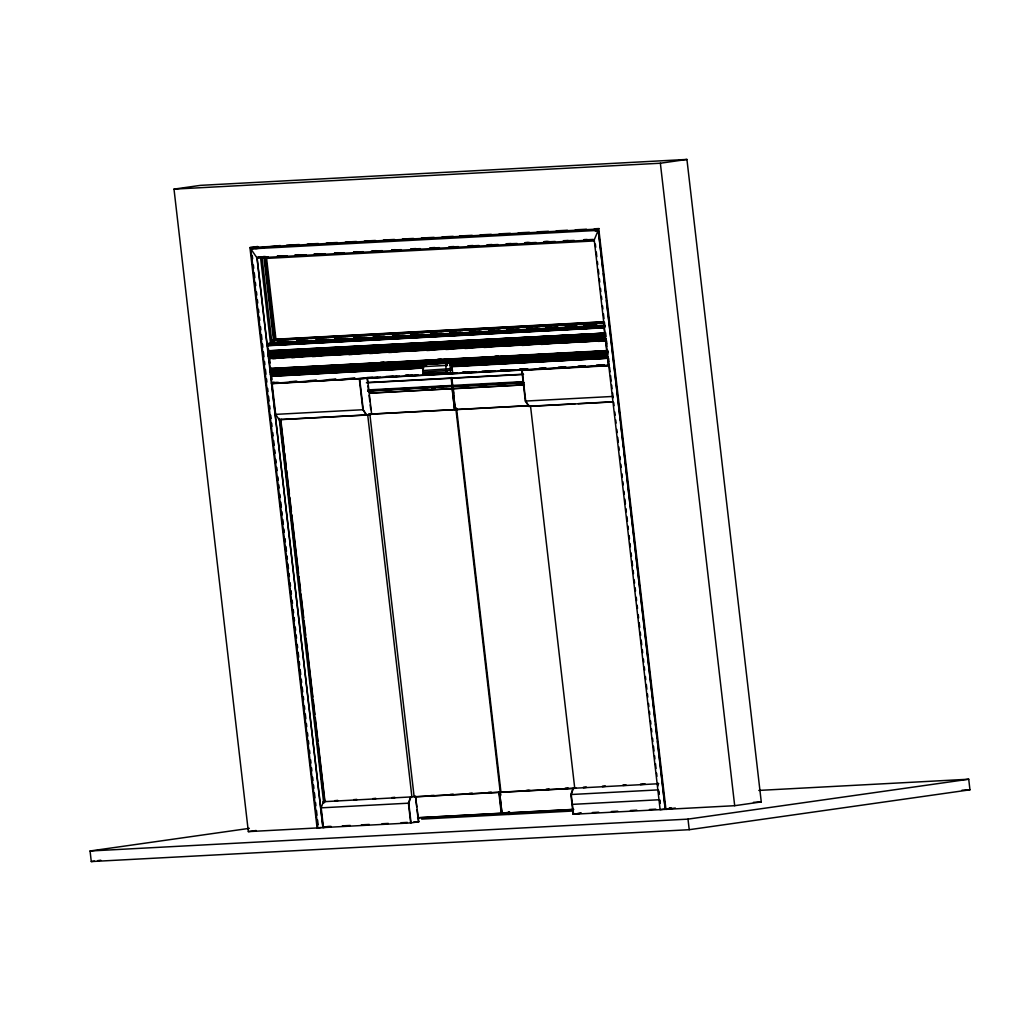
<?xml version="1.0" encoding="UTF-8"?>
<svg xmlns="http://www.w3.org/2000/svg" width="1021" height="1021" viewBox="0 0 1021 1021"><rect width="100%" height="100%" fill="white"/><g stroke="black" fill="none" stroke-linecap="round" stroke-linejoin="round"><path stroke-width="1.5" d="M424.736 366.08L425.144 364.599A2.004 1.085 81.9 0 1 425.617 364.357M449.993 373.699A2.004 1.085 81.9 0 0 450.465 373.456L450.082 365.046A2.004 1.085 81.9 0 0 449.865 364.152L449.112 363.195M275.721 340.274L275.951 339.202L603.666 321.743M523.964 382.76L452.609 386.563L455.289 409.651L451.844 377.579M424.774 365.492L425.144 364.599M450.835 372.563L450.465 373.456M271.318 372.742L274.458 372.882M452.265 370.125L423.064 372.129L423.205 373.418L446.458 372.32L445.756 365.569L447.479 365.365L422.503 366.679L423.741 365.748L422.477 366.679L422.834 370.113M410.876 797.056L408.77 803.17L411.055 822.888L323.478 827.559L321.194 807.841L323.3 801.727L325.801 801.37M657.486 741.386L665.347 809.359L573.164 814.26L570.879 794.529L572.998 788.416L575.844 788.046M573.355 788.391L571.25 794.517L573.534 814.235L581.281 813.137M271.063 368.16L271.101 369.679M664.25 809.117L660.14 809.679L594.222 239.897L598.217 230.363L250.821 248.882L317.825 827.916L323.019 827.597L271.522 382.479M275.861 382.798L277.291 382.62M524.207 384.815L452.852 388.605L453.273 387.38M604.547 325.176L273.437 342.839L273.118 340.133L603.411 322.33M369.691 393.213L452.341 388.695L452.775 387.061M278.235 342.124L279.078 341.55M423.345 366.016L422.477 366.692L422.873 370.559L452.175 368.543M328.813 826.602L329.821 826.589M423.23 373.482L424.366 373.992L423.294 373.546M330.625 826.525L328.839 826.627M446.522 372.218L447.964 372.193L446.509 372.18L447.874 372.869L446.483 372.295M317.097 827.954L248.345 831.617L174.004 189.127L200.575 185.35L686.929 159.442L761.27 801.919L734.686 805.697L665.934 809.359L598.791 229.01L249.941 247.593L317.097 827.954L321.321 827.444M174.004 189.127L660.357 163.22L686.929 159.442M249.941 247.593L257.764 246.482M255.812 248.677L261.504 247.873M258.185 257.177L260.483 256.858L270.565 343.975M594.299 240.943L266.596 258.402L264.503 256.794L256.96 257.866L250.821 248.882L280.277 245.538M273.654 342.801L273.373 340.376L274.955 340.146M274.534 342.673L267.03 343.745L604.292 325.776M277.546 342.252L282.409 341.588M267.642 344.741L603.985 326.835M267.374 345.545L604.509 327.601M273.258 382.53L272.53 382.633L277.291 382.377M273.883 383.105L271.624 383.398L608.873 365.429M274.126 383.041L276.219 382.773M275.67 414.411L272.122 383.666L278.325 382.786M272.122 383.666L364.344 378.332M607.623 352.232L608.35 352.13M613.187 401.904L528.789 406.396L525.356 401.074L521.808 370.355L528.01 369.474L519.995 369.704M453.783 385.759L368.147 390.481M367.854 391.081L452.188 386.002M279.103 419.708L366.679 415.037L363.246 409.715L275.67 414.373L279.103 419.708L281.592 419.35M367.445 377.898L371.657 414.335L366.309 415.062L362.889 409.727L359.328 379.021M451.895 386.602L454.562 409.689L457.421 409.319M528.789 406.396L531.647 406.026M415.853 796.342L410.519 797.069L408.413 803.195L410.684 822.913L418.801 821.79L415.496 796.367L416.708 806.845M501.337 792.028L498.835 792.373L501.273 813.341L509.747 812.206L509.02 812.244M502.064 791.99L499.205 792.36L501.63 813.329M758.807 790.42L968.725 779.227L969.95 789.807L689.226 829.703L91.277 861.558L90.065 850.991L249.354 828.35M500.89 794.006L500.532 795.729M248.345 831.617L256.156 830.507M323.951 827.048L328.443 826.423M331.225 826.461L322.891 827.648L256.96 257.866L594.222 239.897M91.277 861.558L94.443 861.111M97.595 860.665L100.747 860.218M573.164 814.26L580.923 813.15M671.499 808.07L668.921 808.428L670.861 808.338M665.934 809.359L675.315 808.032M90.065 850.991L688.001 819.123L968.725 779.227M273.564 383.117L274.496 383.028M327.039 827.036L326.592 827.074M670.606 808.364L669.444 808.415M670.184 808.402L669.074 808.492M286.62 245.206L299.306 244.53M307.244 244.108L318.348 243.509M326.273 243.087L337.377 242.5M345.315 242.079L356.418 241.479M364.344 241.058L375.447 240.471M383.385 240.05L394.489 239.45M402.414 239.029L413.518 238.442M421.456 238.021L434.142 237.344M442.067 236.923L453.171 236.323M459.527 235.991L472.213 235.315M480.138 234.894L491.241 234.294M499.18 233.873L510.283 233.286M518.209 232.865L529.312 232.265M537.25 231.844L548.354 231.257M556.279 230.835L567.382 230.236M575.321 229.814L586.424 229.227M594.35 228.806L599.11 228.551M595.23 230.976L598.408 230.797L602.977 270.323M295.235 254.867L298.413 254.701M314.264 253.859L317.442 253.693M525.19 242.615L528.355 242.449M544.219 241.607L547.384 241.441M277.929 255.926L281.107 255.761M295.375 254.995L300.136 254.74M314.404 253.987L319.165 253.731M335.016 252.889L338.193 252.71M354.045 251.868L357.222 251.702M371.491 250.936L376.251 250.681M392.102 249.839L395.28 249.673M411.144 248.83L415.892 248.575M430.173 247.809L434.92 247.554M449.202 246.801L453.949 246.546M468.231 245.78L472.991 245.525M487.259 244.772L492.02 244.517M506.288 243.751L511.049 243.509M525.317 242.743L530.078 242.488M544.346 241.735L549.107 241.479M563.375 240.714L568.135 240.458M583.986 239.616L587.164 239.45M268.14 256.756L257.05 257.343L267.119 344.473M277.227 256.118L287.169 255.735M295.107 255.314L306.198 254.727M315.412 254.076L325.24 253.706M334.492 253.055L344.268 252.698M353.585 252.047L363.297 251.677M372.678 251.026L382.326 250.668M391.77 250.005L401.355 249.66M410.863 248.996L420.384 248.639M429.892 248.129L439.413 247.631M448.934 247.12L458.442 246.61M467.963 246.099L479.053 245.512M486.991 245.091L498.082 244.504M506.314 243.904L517.124 243.483M525.049 243.062L536.153 242.475M544.078 242.054L555.182 241.454M563.579 240.854L574.21 240.446M583.718 239.935L593.239 239.425M275.887 339.444L603.602 321.985M280.622 339.38L286.99 339.036M299.715 338.359L304.488 338.104M318.807 337.351L323.58 337.096M337.9 336.33L344.256 335.986M356.98 335.309L363.348 334.977M376.073 334.288L380.846 334.046M395.165 333.28L401.534 332.935M414.258 332.259L420.614 331.927M433.351 331.238L439.706 330.906M452.431 330.23L457.204 329.974M471.523 329.209L477.892 328.864M492.211 328.111L496.985 327.856M511.304 327.09L516.064 326.835M528.801 326.158L535.157 325.814M549.477 325.048L554.25 324.806M568.569 324.04L573.343 323.785M587.662 323.019L592.435 322.764M273.118 340.133L604.253 322.598M273.373 340.376L604.585 322.662M281.911 340.006L275.287 340.21M291.457 339.495L301.004 338.985M310.55 338.474L320.096 337.964M329.643 337.453L339.189 336.943M348.735 336.445L358.282 335.935M367.815 335.424L377.362 334.914M386.908 334.403L396.454 333.893M406.001 333.382L415.547 332.884M425.093 332.374L434.64 331.863M444.186 331.353L453.732 330.842M464.861 330.255L472.812 329.834M483.954 329.234L491.905 328.813M503.047 328.213L510.998 327.792M522.127 327.205L530.09 326.771M541.219 326.184L549.183 325.763M560.312 325.163L568.263 324.742M579.405 324.142L587.356 323.721M598.497 323.134L603.271 322.878M277.954 341.652L281.145 341.486M297.047 340.631L300.582 340.478M316.497 339.636L319.675 339.457M338.768 338.449L334.837 338.653L341.525 338.462M354.313 337.581L357.861 337.428M377.094 336.381L373.405 336.573L379.71 336.432M392.855 335.564L396.186 335.36M411.195 334.582L415.266 334.352M430.683 333.51L434.359 333.331M450.121 332.514L454.154 332.297M470.056 331.442L473.234 331.276M489.148 330.434L492.326 330.255M507.399 329.464L511.419 329.247M530.512 328.226L526.632 328.417L532.426 328.29M546.414 327.371L549.604 327.205M568.684 326.184L565.506 326.363L572.194 326.171M583.757 325.393L587.777 325.176M277.661 341.793L284.259 341.512M296.983 340.835L303.339 340.491M316.357 339.725L322.432 339.483M354.019 337.734L360.617 337.44M392.945 335.615L398.79 335.411M411.284 334.684L417.883 334.39M430.607 333.714L436.975 333.369M449.993 332.604L456.068 332.361M470.145 331.544L475.161 331.34M489.238 330.523L494.241 330.319M507.258 329.553L513.333 329.311M546.516 327.473L551.519 327.269M583.846 325.444L591.287 325.15M277.559 342.035L288.764 341.512M296.907 340.925L307.857 340.504M316.268 339.865L326.95 339.483M334.607 339.023L346.042 338.462M354.172 337.874L365.135 337.453M373.469 336.956L384.215 336.432M393.059 335.871L403.308 335.411M411.195 334.914L422.4 334.39M430.747 333.905L441.493 333.382M450.325 332.82L460.586 332.361M469.418 331.799L480.061 331.276M488.919 330.791L499.154 330.255M507.169 329.694L518.234 329.234M526.683 328.749L537.327 328.226M545.993 327.703L557.619 327.192M565.506 326.694L576.712 326.171M583.961 325.699L595.805 325.15M278.12 342.163L290.845 341.486M297.2 341.154L308.342 340.555M316.293 340.133L329.017 339.457M335.386 339.112L348.11 338.436M354.478 338.104L367.203 337.428M373.571 337.083L384.7 336.483M394.246 335.986L405.388 335.386M411.744 335.054L424.468 334.365M430.836 334.033L443.561 333.357M451.524 332.923L462.653 332.336M470.604 331.914L481.746 331.315M489.697 330.893L500.839 330.306M507.195 329.962L519.919 329.285M527.883 328.864L539.011 328.264M546.975 327.843L558.104 327.243M566.055 326.822L577.197 326.235M585.148 325.814L596.29 325.214M277.661 342.38L290.398 341.69M298.349 341.269L309.478 340.682M317.442 340.261L328.571 339.661M334.939 339.317L347.663 338.64M354.032 338.308L366.756 337.632M374.707 337.198L385.849 336.611M393.8 336.19L404.929 335.59M411.297 335.258L424.021 334.569M431.972 334.148L443.114 333.561M451.065 333.14L462.207 332.54M470.158 332.119L481.299 331.519M489.25 331.098L500.379 330.51M508.343 330.077L519.472 329.489M527.423 329.068L540.16 328.392M546.516 328.047L557.657 327.46M565.608 327.026L576.737 326.439M584.701 326.018L597.425 325.329M266.915 343.924L605.262 325.929M267.438 344.907L604.751 327.396L267.489 345.366M267.132 345.749L604.394 327.779M267.719 350.79L605.147 333.14L267.859 350.93M267.77 351.288L605.083 333.229M267.923 352.628L605.185 334.658M605.236 335.143L268.089 352.934M305.573 351.862L308.738 351.696M324.614 350.841L327.792 350.675M381.765 347.804L384.943 347.638M286.671 353.011L289.849 352.845M306.428 351.926L309.593 351.747M324.767 350.982L327.945 350.816M343.822 349.973L346.987 349.807M364.459 348.876L367.624 348.697M382.62 347.867L385.798 347.689M421.596 345.825L424.774 345.66M440.651 344.817L443.829 344.639M478.747 342.775L481.925 342.609M497.801 341.767L500.966 341.601M516.843 340.746L520.021 340.58M535.897 339.738L539.075 339.572M573.993 337.709L577.171 337.543M593.048 336.688L596.213 336.522M268.14 354.453L605.466 336.56M268.191 354.951L605.504 336.892M280.584 354.389L283.915 354.351M529.963 341.244L533.141 341.078M268.357 356.342L605.695 338.449M268.408 356.827L605.721 338.781M316.344 354.823L319.509 354.657M298.106 356.38L301.284 356.214M375.894 352.232L379.059 352.066M394.936 351.224L398.113 351.058M413.99 350.203L417.155 350.037M433.032 349.195L436.209 349.029M452.086 348.174L455.264 348.008M471.128 347.166L474.306 346.987M490.182 346.145L493.36 345.979M509.237 345.136L512.67 344.779M528.278 344.115L531.456 343.949M547.333 343.107L550.51 342.928M566.374 342.086L569.552 341.92M268.561 358.116L605.823 340.146M268.638 358.192L605.989 340.465L268.714 358.256M268.612 358.613L605.874 340.644M272.824 358.716L275.989 358.55M291.866 357.695L295.043 357.529M312.503 356.597L315.68 356.431M349.016 354.657L352.194 354.478M369.653 353.56L372.831 353.381M388.695 352.539L391.873 352.373M426.804 350.509L429.969 350.343M445.845 349.488L449.023 349.322M464.9 348.48L468.077 348.314M483.941 347.459L487.119 347.293M522.05 345.43L525.215 345.264M541.092 344.422L544.27 344.243M598.242 341.371L601.42 341.205M380.718 362.264L383.896 362.085M437.869 359.213L441.046 359.047M495.019 356.163L498.197 355.997M269.761 368.543L607.023 350.573M269.838 368.619L607.201 350.892L269.876 368.951M269.825 369.04L607.559 351.058M298.03 367.7L301.208 367.534M355.18 364.663L358.345 364.497M412.318 361.613L415.496 361.447M547.256 354.427L550.434 354.261M604.406 351.377L607.572 351.211M376.698 364.306L379.876 364.127M396.288 363.119L399.466 362.94M472.493 359.047L475.658 358.882M280.609 369.653L283.787 369.487M318.552 367.483L321.73 367.318M337.76 366.616L340.937 366.437M358.243 365.378L361.421 365.199M376.583 364.471L379.761 364.306M415.394 362.327L418.712 362.302M434.435 361.306L437.613 361.14M453.49 360.298L456.668 360.132M472.532 359.277L475.863 359.252M491.586 358.269L494.764 358.103M510.64 357.248L513.805 357.082M529.682 356.24L533.013 356.201M567.778 354.21L570.956 354.032M586.833 353.189L590.164 353.164M269.978 370.381L607.316 352.475M270.029 370.865L607.406 352.717L270.144 370.687M370.738 365.569L373.916 365.403M446.943 361.511L450.363 361.332M429.56 363.323L432.738 363.157M564.498 356.138L567.663 355.972M270.195 372.206L607.623 354.555L270.335 372.346M270.246 372.703L607.559 354.644M290.334 372.04L293.512 371.874M309.376 371.031L312.554 370.853M328.43 370.01L331.608 369.844M347.485 368.989L350.65 368.823M366.526 367.981L369.704 367.815M423.677 364.931L426.855 364.765M463.368 362.825L466.533 362.646M501.464 360.796L504.642 360.617M520.506 359.775L523.684 359.609M539.56 358.754L542.738 358.588M558.615 357.746L561.78 357.58M577.656 356.725L580.834 356.559M596.711 355.716L599.876 355.55M424.749 365.812L270.399 374.043L424.889 365.952M607.661 356.074L450.261 364.867M424.915 366.131L270.552 374.184M270.463 374.528L424.8 366.309M450.197 364.956L607.712 356.559M270.616 375.868L423.447 367.802M451.946 366.207L608.044 358.218L451.997 366.705M423.524 367.866L270.782 376.187M452.099 366.348L608.018 358.039M270.667 376.366L423.536 368.045M405.146 375.345L408.311 375.179M424.187 374.337L427.365 374.158M443.242 373.316L446.407 373.15M462.271 372.282L465.461 372.129M500.379 370.253L503.557 370.1M519.421 369.232L522.612 369.091M289.747 381.714L296.332 381.356M309.72 380.552L316.587 380.297M328.762 379.544L335.781 379.263M346.885 378.663L354.823 378.242M366.871 377.515L372.537 377.298M385.912 376.494L393.174 376.2M405.72 375.383L412.216 375.192M424.009 374.465L431.27 374.171M443.063 373.456L450.325 373.163M462.87 372.346L469.366 372.142M481.912 371.325L488.421 371.121M500.213 370.406L507.463 370.113M520.021 369.296L526.517 369.091M538.82 368.453L545.559 368.083M558.219 367.266L565.813 367.011M577.988 366.258L584.867 366.003M596.124 365.39L604.049 364.969M278.95 382.492L274.458 383.028M297.315 381.509L289.9 381.854L297.315 381.637M309.108 380.884L316.37 380.501M328.685 379.863L336.1 379.442M355.155 378.434L347.038 378.804L354.963 378.612M366.258 377.834L377.898 377.247M385.836 376.826L396.952 376.226M405.26 375.754L416.989 375.179M423.932 374.796L436.044 374.171M442.986 373.775L455.085 373.15M462.411 372.716L474.14 372.142M481.976 371.618L493.181 371.121M500.137 370.725L512.236 370.1M519.561 369.666L528.112 369.257M539.126 368.568L546.171 368.275L539.05 368.696M558.27 367.649L565.596 367.215M577.912 366.59L585.263 366.22M596.264 365.531L604.381 365.148M278.759 382.684L273.998 382.926L273.909 382.173M309.554 380.999L316.344 380.616M328.609 379.991L335.909 379.633M366.705 377.961L380.361 377.26M385.759 376.94L399.415 376.251M405.707 375.805L418.457 375.23M423.855 374.911L457.191 373.137M462.845 372.754L476.245 372.116M481.899 371.733L495.3 371.108M500.048 370.853L515.286 370.074M558.461 367.713L565.315 367.356M577.835 366.705L585.135 366.348M596.187 365.646L604.445 365.263M271.471 383.258L608.733 365.288M521.808 370.355L609.384 365.697M367.713 382.492L523.275 374.209M366.373 382.811L523.531 374.439M367.994 389.92L522.522 381.688M490.195 383.832L493.36 383.666M522.816 382.16L452.928 386.283M369.755 390.545L377.961 390.188M388.784 389.537L398.292 389.027M407.813 388.516L415.904 388.159M426.842 387.508L434.908 387.087M445.858 386.487L452.38 386.219M465.614 385.44L473.821 385.083M484.643 384.419L494.151 383.922M503.672 383.411L511.763 383.054M367.841 390.903L524.028 382.671M431.934 388.516L435.112 388.35M369.679 393.047L452.124 388.644M452.865 388.771L524.411 384.866M525.356 401.074L612.932 396.442M368.466 414.181L455.672 409.536M456.4 409.498L529.337 405.605M368.938 414.258L529.81 405.682M574.938 403.818L530.537 406.179L574.734 788.199M578.103 403.652L612.996 401.789M334.633 800.681L337.798 800.502M353.662 799.66L356.827 799.494M372.691 798.652L375.856 798.473M391.707 797.631L394.885 797.465M430.888 795.55L434.065 795.385M449.916 794.542L453.094 794.376M468.945 793.534L472.123 793.355M487.974 792.513L491.152 792.347M526.759 790.445L529.925 790.28M545.788 789.437L548.953 789.259M564.804 788.416L567.982 788.25M583.093 787.433L586.258 787.268M602.122 786.425L605.287 786.247M622.733 785.328L625.911 785.149M640.18 784.396L644.927 784.141M334.837 800.783L338.002 800.617M353.853 799.775L357.031 799.609M372.882 798.754L376.06 798.588M391.911 797.746L395.089 797.58M450.401 794.619L453.566 794.44M469.43 793.598L472.595 793.432M488.446 792.59L491.624 792.424M525.649 790.599L528.814 790.433M546.261 789.501L549.426 789.335M565.289 788.493L568.455 788.327M583.297 787.548L586.462 787.382M602.326 786.527L605.491 786.361M622.938 785.43L626.103 785.264M640.371 784.511L645.132 784.256M323.3 801.727L411.897 796.878L367.7 414.858L280.481 419.516L324.691 801.523M414.335 796.788L499.958 792.219M500.673 792.181L658.775 783.72M414.807 796.852L575.678 788.289M321.194 807.841L408.77 803.17M570.879 794.529L658.456 789.871M572.028 804.395L659.592 799.724M417.551 817.77L501.656 813.201M501.987 813.303L499.563 792.334L501.975 813.214L573.738 809.359M418.891 817.732L573.419 809.487M961.999 790.228L969.95 789.807M421.66 819.11L509.275 814.401M573.419 810.98L509.594 814.426L509.275 811.695M753.46 802.34L761.27 801.919M342.329 825.861L350.254 825.44M361.357 824.853L369.283 824.432M381.969 823.756L388.312 823.411M400.998 822.747L407.341 822.403M413.684 822.071L418.801 821.79M592.384 812.537L598.727 812.206M611.413 811.529L617.756 811.197M630.429 810.521L636.772 810.176M649.458 809.5L655.801 809.168M427.812 374.35L428.501 374.694M426.484 374.847L425.859 374.158M449.291 363.31L449.865 364.152M529.159 406.384L525.726 401.049L522.165 370.342M660.357 163.22L734.686 805.697M688.001 819.123L689.226 829.703M603.347 273.488L606.091 297.188M606.461 300.353L620.36 420.486M620.717 423.651L623.461 447.364M623.831 450.529L637.729 570.662M638.099 573.828L639.746 588.058M640.103 591.21L655.112 720.839M655.469 724.004L657.116 738.221M598.217 230.363L665.207 809.398M595.371 244.096L595.741 247.261M596.29 252.021L596.838 256.769M597.387 261.516L597.757 264.694M598.306 269.442L598.855 274.19M599.404 278.95L599.774 282.115M600.501 288.445L600.871 291.623M601.42 296.371L601.79 299.536M602.518 305.879L602.888 309.044M603.437 313.792L603.985 318.552M604.534 323.3L604.904 326.465M605.632 332.808L606.002 335.973M606.551 340.72L606.921 343.886M607.648 350.229L608.018 353.394M608.567 358.154L608.937 361.319M609.55 367.228L610.086 371.835M610.584 375.575L611.158 381.05M611.681 385.083L612.038 388.72M612.6 392.996L613.149 397.743M613.698 402.504L614.068 405.669M614.795 412.012L615.165 415.177M615.714 419.925L616.084 423.09M616.812 429.433L617.182 432.598M617.731 437.345L618.279 442.106M618.828 446.853L619.198 450.019M619.938 456.361L620.296 459.527M620.845 464.274L621.215 467.452M621.955 473.782L622.312 476.947M622.861 481.708L623.231 484.873M623.971 491.203L624.329 494.381M624.878 499.129L625.426 503.876M625.975 508.637L626.345 511.802M626.894 516.549L627.443 521.31M627.992 526.057L628.362 529.223M629.102 535.566L629.459 538.731M630.008 543.478L630.378 546.656M631.118 552.986L631.476 556.151M632.025 560.912L632.573 565.66M633.135 570.407L633.492 573.585M634.232 579.915L634.59 583.08M635.151 587.841L635.509 591.006M636.249 597.336L636.606 600.514M637.155 605.262L637.525 608.427M638.265 614.77L638.623 617.935M639.172 622.682L639.733 627.443M640.282 632.19L640.639 635.356M641.188 640.103L641.75 644.864M642.298 649.611L642.656 652.776M643.396 659.119L643.753 662.284M644.315 667.032L644.672 670.21M645.412 676.54L645.77 679.705M646.331 684.466L646.88 689.213M647.429 693.961L647.786 697.139M648.526 703.469L648.897 706.634M649.445 711.395L649.803 714.56M650.543 720.89L650.913 724.068M651.462 728.815L651.819 731.98M652.559 738.323L652.93 741.488M653.478 746.236L654.027 750.997M654.576 755.744L654.933 758.909M655.495 763.67L656.044 768.417M656.592 773.165L656.95 776.343M657.69 782.673L658.06 785.838M658.609 790.599L658.966 793.764M659.706 800.094L660.077 803.272M605.542 336.624L268.306 354.772M605.759 338.513L268.523 356.661M606.5 343.732L606.819 346.515M608.542 361.408L608.912 364.561M603.819 325.967L603.909 326.771M604.024 327.792L604.611 332.846M604.662 333.331L604.828 334.671M604.879 335.169L605.032 336.509M605.096 336.994L605.249 338.398M605.313 338.883L605.453 340.172M605.517 340.657L606.665 350.599M606.716 351.084L606.87 352.424M606.933 352.921L607.087 354.261M607.15 354.746L607.304 356.087M607.355 356.584L607.508 357.924M607.572 358.409L608.363 365.301M508.56 811.733L508.866 814.464M456.527 408.132L500.992 792.475M455.8 408.17L500.264 792.513M453.273 388.72L453.783 393.149M451.486 377.591L454.919 409.676M452.545 388.759L453.235 394.668M451.129 377.617L454.562 409.689M423.077 370.534L423.256 372.103M367.075 377.91L367.624 382.671M367.994 385.836L368.734 392.179M369.091 395.344L369.832 401.674M370.202 404.852L370.751 409.6M417.053 809.832L417.742 815.83M418.1 818.816L418.444 821.816M369.908 414.552L414.118 796.559M359.686 378.995L363.246 409.715M266.583 258.326L276.155 341.091M265.575 256.616L275.287 340.504M265.383 256.654L275.083 340.529M264.911 256.386L274.598 340.606M264.477 256.794L274.202 340.669M263.839 256.373L273.922 343.503M261.938 256.654L272.02 343.771M280.813 419.81L284.297 449.904M284.668 453.069L286.314 467.324M286.684 470.49L289.428 494.253M289.798 497.418L291.444 511.674M291.815 514.852L298.591 573.457M298.962 576.623L300.608 590.878M300.978 594.056L303.722 617.807M304.092 620.985L305.738 635.241M306.109 638.406L312.885 697.011M313.256 700.176L314.902 714.445M315.272 717.61L318.016 741.374M318.386 744.539L324.984 801.562M280.188 422.081L280.737 426.816M281.273 431.5L281.656 434.729M282.37 440.995L282.753 444.224M283.276 448.908L283.851 453.707M284.374 458.391L284.77 461.62M285.293 466.303L285.867 471.115M286.391 475.799L286.786 479.015M287.335 483.763L287.884 488.51M288.407 493.194L288.981 497.993M289.505 502.689L289.887 505.906M290.423 510.602L290.998 515.401M291.521 520.097L292.095 524.883M292.427 527.997L293.001 532.796M293.525 537.493L294.099 542.291M294.469 545.444L295.018 550.191M295.541 554.901L296.116 559.687M296.639 564.383L297.034 567.599M297.558 572.296L298.132 577.082M298.655 581.791L299.038 584.995M299.587 589.742L300.136 594.477M300.672 599.187L301.055 602.39M301.769 608.682L302.152 611.885M302.688 616.595L303.25 621.368M303.786 626.077L304.169 629.281M304.692 633.99L305.266 638.776M305.79 643.485L306.364 648.258M306.734 651.424L307.283 656.171M307.806 660.881L308.38 665.654M308.904 670.376L309.478 675.149M309.822 678.289L310.397 683.062M310.92 687.784L311.303 690.962M311.839 695.684L312.4 700.457M312.937 705.179L313.319 708.37M313.868 713.117L314.417 717.852M314.94 722.587L315.336 725.765M316.038 732.07L316.433 735.26M316.957 739.983L317.531 744.743M318.054 749.478L318.437 752.656M318.973 757.391L319.547 762.138M320.071 766.873L320.645 771.634M321.168 776.368L321.551 779.546M322.087 784.281L322.649 789.029M279.18 418.431L323.721 803.348M268.536 349.348L269.059 353.802M269.646 358.882L270.131 363.055M271.471 374.63L272.007 379.34M267.285 343.898L267.374 344.702M267.489 345.723L268.076 350.777M268.127 351.262L268.281 352.602M268.344 353.1L268.497 354.44M268.561 354.925L268.714 356.329M268.778 356.814L268.919 358.103M268.982 358.588L270.131 368.53M270.182 369.015L270.335 370.355M270.399 370.853L270.552 372.193M270.603 372.678L270.769 374.018M270.82 374.516L270.973 375.856M271.037 376.341L271.828 383.245M252.264 255.607L252.634 258.772M253.361 265.09L253.731 268.255M254.28 272.99L254.829 277.738M255.378 282.485L255.748 285.638M256.475 291.968L256.845 295.133M257.394 299.868L257.751 303.033M258.492 309.35L258.849 312.515M259.398 317.263L259.768 320.415M260.495 326.746L260.866 329.898M261.414 334.646L261.963 339.393M262.512 344.128L262.882 347.293M263.431 352.028L263.98 356.776M264.528 361.523L264.886 364.676M265.434 369.423L265.983 374.171M266.532 378.906L266.902 382.071M267.63 388.388L268 391.554M268.549 396.301L269.097 401.036M269.646 405.784L270.016 408.936M270.744 415.266L271.114 418.431M271.663 423.166L272.02 426.331M272.76 432.649L273.118 435.814M273.666 440.562L274.215 445.296M274.764 450.044L275.134 453.209M275.861 459.527L276.232 462.692M276.78 467.427L277.138 470.592M277.878 476.909L278.235 480.074M278.784 484.822L279.154 487.974M279.882 494.304L280.252 497.469M280.801 502.204L281.349 506.952M281.898 511.687L282.268 514.852M282.817 519.6L283.366 524.335M283.915 529.082L284.272 532.247M285.012 538.565L285.37 541.73M285.918 546.465L286.467 551.212M287.016 555.947L287.386 559.112M287.935 563.86L288.484 568.595M289.032 573.343L289.402 576.508M290.13 582.825L290.5 585.99M291.049 590.725L291.406 593.89M292.146 600.22L292.504 603.373M293.244 609.703L293.601 612.855M294.15 617.603L294.52 620.768M295.248 627.085L295.618 630.251M296.167 634.985L296.537 638.151M297.264 644.481L297.634 647.633M298.183 652.381L298.732 657.116M299.281 661.863L299.638 665.028M300.187 669.763L300.736 674.511M301.284 679.259L301.654 682.411M302.203 687.159L302.752 691.893M303.301 696.641L303.658 699.806M304.398 706.124L304.756 709.289M305.305 714.024L305.853 718.771M306.402 723.519L306.772 726.671M307.5 733.001L307.87 736.154M308.419 740.901L308.789 744.067M309.516 750.384L309.886 753.549M310.614 759.866L310.984 763.032M311.533 767.779L311.89 770.932M312.63 777.262L312.988 780.427M313.536 785.162L313.906 788.327M314.455 793.062L315.004 797.809M315.553 802.557L315.923 805.709M316.472 810.457L317.021 815.192M317.569 819.94L318.118 824.687M658.634 791.39L658.979 794.415M659.681 800.49L660.038 803.514M428.322 374.681A2.004 1.085 81.9 0 1 427.659 374.145M451.652 373.456A2.004 1.085 81.9 0 0 452.507 371.414L451.741 364.803A2.004 1.085 81.9 0 0 450.427 362.876M426.484 364.982A2.004 1.085 81.9 0 1 427.276 364.114M446.445 364.854L445.679 365.441L447.096 365.02L445.73 365.505L446.445 364.854M423.268 366.131L422.439 366.769L423.268 366.131M446.802 364.688L445.692 365.454L446.917 364.752M423.23 366.297L422.452 366.756L423.23 366.297"/></g></svg>
